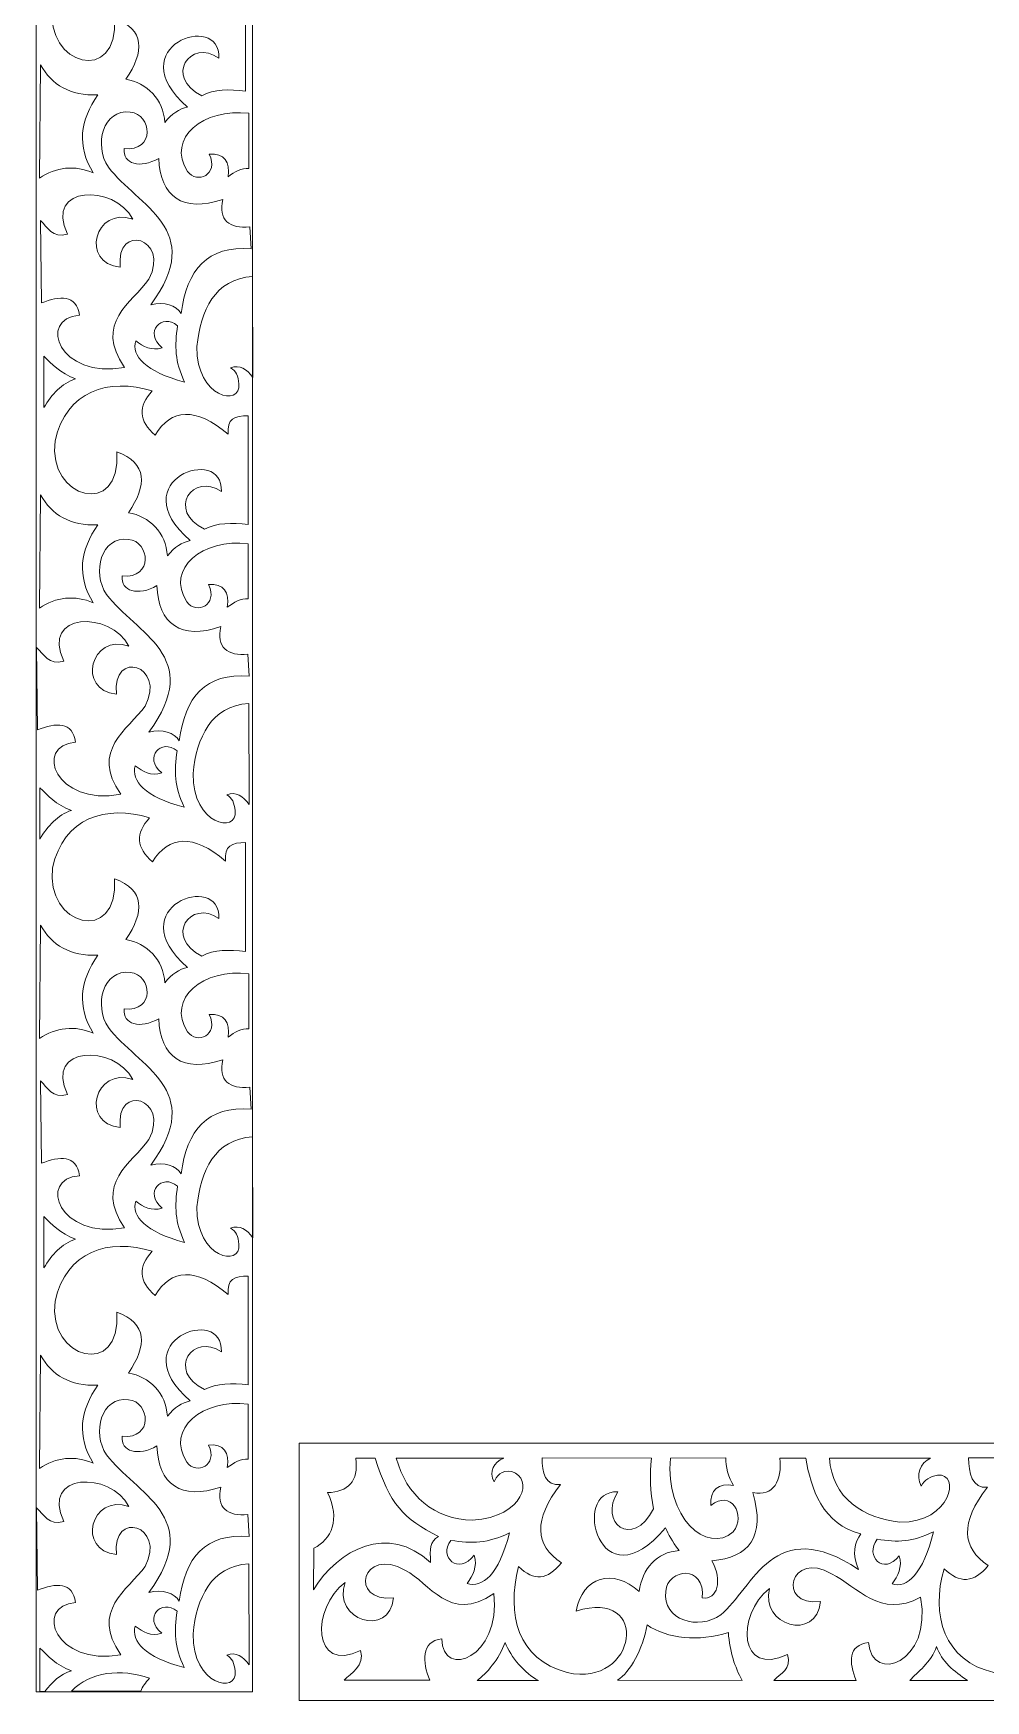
# Model space of a CAD drawing. Header units: centimetres. Extents: x -132 to 132, y -122 to 122.
# Drawn here: x -132.4 to -58.5, y -122.3 to 7.1 of the extents above; entities that cross this region are included whole.
import ezdxf

# ---------------------------------------------------------------- set-up
doc = ezdxf.new("R2010")
doc.units = ezdxf.units.CM
doc.header["$MEASUREMENT"] = 0
doc.layers.add('layer 1', color=7, linetype='Continuous')

msp = doc.modelspace()

# ---------------------------------------------------------------- linework, layer by layer
at = {"layer": 'layer 1', "color": 242, "lineweight": 9}
msp.add_lwpolyline([(-132.20989, -121.65685), (-115.40989, -121.65685), (-115.40989, 122.34315), (-132.20989, 122.34315), (-132.20989, -121.65685)], close=True, dxfattribs=at)
for points, knots in [([(-123.40721, 13.00329), (-126.76753, 14.0617), (-130.11556, 13.00581), (-130.94052, 9.13364), (-130.94052, 9.13364), (-131.55568, 4.63382), (-125.78934, 3.06443), (-126.1399, 8.27748), (-126.1399, 8.27748), (-123.7744, 7.39132), (-123.77898, 5.71618), (-125.25362, 3.55167), (-125.25362, 3.55167), (-123.6254, 3.27689), (-122.31836, 1.99135), (-122.2255, 0.1957), (-122.2255, 0.1957), (-121.66899, 0.92076), (-121.09748, 1.23748), (-120.45297, 1.39421), (-120.45297, 1.39421), (-125.85888, 6.06701), (-117.84315, 8.9113), (-118.0356, 5.1954), (-118.0356, 5.1954), (-120.22817, 6.73167), (-122.32796, 3.71798), (-119.34493, 2.27118), (-119.34493, 2.27118), (-118.39266, 2.78409), (-117.21419, 2.77982), (-115.94802, 2.6307), (-115.94802, 2.6307), (-115.94802, 2.6307), (-115.94769, 11.08557), (-115.94769, 11.08557), (-115.94769, 11.08557), (-116.98732, 11.09011), (-117.63989, 10.82799), (-117.49868, 9.64728), (-117.49868, 9.64728), (-120.05434, 11.79014), (-121.91, 11.63606), (-123.18564, 9.57879), (-123.18564, 9.57879), (-124.44104, 10.67464), (-124.51489, 11.81614), (-123.40721, 13.00329)], [0, 0, 0, 0, 0.076923077, 0.076923077, 0.076923077, 0.076923077, 0.153846154, 0.153846154, 0.153846154, 0.153846154, 0.230769231, 0.230769231, 0.230769231, 0.230769231, 0.307692308, 0.307692308, 0.307692308, 0.307692308, 0.384615385, 0.384615385, 0.384615385, 0.384615385, 0.461538462, 0.461538462, 0.461538462, 0.461538462, 0.538461538, 0.538461538, 0.538461538, 0.538461538, 0.615384615, 0.615384615, 0.615384615, 0.615384615, 0.692307692, 0.692307692, 0.692307692, 0.692307692, 0.769230769, 0.769230769, 0.769230769, 0.769230769, 0.846153846, 0.846153846, 0.846153846, 0.846153846, 1, 1, 1, 1]), ([(-131.88226, 4.66902), (-131.88226, 4.66902), (-131.95611, -4.13066), (-131.95611, -4.13066), (-131.95611, -4.13066), (-130.72016, -3.25542), (-129.1798, -3.09986), (-127.78382, -3.71978), (-127.78382, -3.71978), (-129.07768, -1.64398), (-128.80386, 0.37904), (-127.41459, 2.3407), (-127.41459, 2.3407), (-129.58384, 2.24369), (-130.99306, 3.12252), (-131.88226, 4.66902)], [0, 0, 0, 0, 0.2, 0.2, 0.2, 0.2, 0.4, 0.4, 0.4, 0.4, 0.6, 0.6, 0.6, 0.6, 1, 1, 1, 1]), ([(-115.69172, 0.90594), (-119.21169, 1.33964), (-122.12552, -1.01435), (-120.46401, -3.60518), (-120.46401, -3.60518), (-119.697, -4.60722), (-118.01252, -3.87858), (-118.77478, -2.26982), (-118.77478, -2.26982), (-117.63091, -2.1621), (-117.10016, -2.85403), (-117.31633, -4.02462), (-117.31633, -4.02462), (-116.79331, -3.63589), (-116.26412, -3.30444), (-115.69172, -3.37406), (-115.69172, -3.37406), (-115.69172, -3.37406), (-115.69172, 0.90594), (-115.69172, 0.90594)], [0, 0, 0, 0, 0.166666667, 0.166666667, 0.166666667, 0.166666667, 0.333333333, 0.333333333, 0.333333333, 0.333333333, 0.5, 0.5, 0.5, 0.5, 0.666666667, 0.666666667, 0.666666667, 0.666666667, 1, 1, 1, 1]), ([(-125.38383, -1.83658), (-122.94692, -2.08769), (-123.21155, 0.84554), (-124.90383, 1.00534), (-124.90383, 1.00534), (-127.00264, 1.2653), (-127.77794, -1.56528), (-126.60228, -3.27466), (-126.60228, -3.27466), (-124.32536, -6.3106), (-118.95155, -8.08451), (-123.32076, -13.96238), (-123.32076, -13.96238), (-122.24692, -13.68846), (-121.35308, -13.99178), (-120.95307, -14.64234), (-120.95307, -14.64234), (-120.52848, -11.25255), (-118.90388, -9.34652), (-115.5254, -9.60906), (-115.5254, -9.60906), (-115.5254, -9.60906), (-115.61771, -7.89706), (-115.61771, -7.89706), (-115.61771, -7.89706), (-117.2054, -8.10249), (-118.09155, -7.36061), (-117.72232, -5.77418), (-117.72232, -5.77418), (-120.82089, -6.83864), (-122.59317, -5.55461), (-122.68845, -2.58986), (-122.68845, -2.58986), (-124.13461, -3.41731), (-125.51308, -3.02926), (-125.38383, -1.83658)], [0, 0, 0, 0, 0.1, 0.1, 0.1, 0.1, 0.2, 0.2, 0.2, 0.2, 0.3, 0.3, 0.3, 0.3, 0.4, 0.4, 0.4, 0.4, 0.5, 0.5, 0.5, 0.5, 0.6, 0.6, 0.6, 0.6, 0.7, 0.7, 0.7, 0.7, 0.8, 0.8, 0.8, 0.8, 1, 1, 1, 1]), ([(-129.77765, -8.4789), (-130.95919, -8.82701), (-131.32733, -7.9245), (-131.88226, -7.41746), (-131.88226, -7.41746), (-131.88226, -7.41746), (-131.80842, -13.82034), (-131.80842, -13.82034), (-131.80842, -13.82034), (-130.38818, -13.24886), (-129.08207, -13.14947), (-128.85458, -14.77906), (-128.85458, -14.77906), (-132.13927, -15.02302), (-130.44386, -19.7624), (-125.3469, -18.81938), (-125.3469, -18.81938), (-127.74075, -15.37255), (-124.79407, -13.83152), (-123.4546, -11.96282), (-123.4546, -11.96282), (-121.79909, -8.79463), (-126.0668, -7.53083), (-125.67921, -11.0469), (-125.67921, -11.0469), (-128.83079, -10.72728), (-127.66139, -6.28751), (-124.71921, -7.31474), (-124.71921, -7.31474), (-126.14691, -4.54131), (-131.5992, -4.68969), (-129.77765, -8.4789)], [0, 0, 0, 0, 0.111111111, 0.111111111, 0.111111111, 0.111111111, 0.222222222, 0.222222222, 0.222222222, 0.222222222, 0.333333333, 0.333333333, 0.333333333, 0.333333333, 0.444444444, 0.444444444, 0.444444444, 0.444444444, 0.555555556, 0.555555556, 0.555555556, 0.555555556, 0.666666667, 0.666666667, 0.666666667, 0.666666667, 0.777777778, 0.777777778, 0.777777778, 0.777777778, 1, 1, 1, 1]), ([(-115.41463, -11.76594), (-118.3364, -11.95044), (-119.45342, -14.40406), (-119.73462, -17.2101), (-119.73462, -17.2101), (-119.77484, -21.21947), (-116.27953, -21.90155), (-116.46694, -20.09482), (-116.46694, -20.09482), (-116.5159, -19.49631), (-116.70694, -19.07618), (-117.11309, -18.85362), (-117.11309, -18.85362), (-116.4142, -18.5929), (-115.85726, -18.93178), (-115.37995, -19.60704), (-115.37995, -19.60704), (-115.37995, -19.60704), (-115.41463, -11.76594), (-115.41463, -11.76594)], [0, 0, 0, 0, 0.166666667, 0.166666667, 0.166666667, 0.166666667, 0.333333333, 0.333333333, 0.333333333, 0.333333333, 0.5, 0.5, 0.5, 0.5, 0.666666667, 0.666666667, 0.666666667, 0.666666667, 1, 1, 1, 1]), ([(-122.42999, -17.2957), (-123.26076, -17.57533), (-123.90691, -17.18728), (-124.47921, -16.74786), (-124.47921, -16.74786), (-124.83036, -17.91201), (-123.73115, -19.17033), (-120.68538, -19.95786), (-120.68538, -19.95786), (-121.45852, -18.32003), (-121.464, -17.18921), (-121.23, -15.5837), (-121.23, -15.5837), (-122.45809, -14.58767), (-123.89184, -16.08858), (-122.42999, -17.2957)], [0, 0, 0, 0, 0.2, 0.2, 0.2, 0.2, 0.4, 0.4, 0.4, 0.4, 0.6, 0.6, 0.6, 0.6, 1, 1, 1, 1]), ([(-131.62579, -17.94803), (-131.62579, -17.94803), (-131.62579, -21.93748), (-131.62579, -21.93748), (-131.62579, -21.93748), (-130.96728, -20.91293), (-130.27178, -20.06542), (-129.15164, -19.70305), (-129.15164, -19.70305), (-130.39179, -19.26077), (-130.98858, -18.53288), (-131.62579, -17.94803)], [0, 0, 0, 0, 0.25, 0.25, 0.25, 0.25, 0.5, 0.5, 0.5, 0.5, 1, 1, 1, 1]), ([(-123.20613, -20.65335), (-126.56645, -19.59494), (-129.91448, -20.65083), (-130.73944, -24.523), (-130.73944, -24.523), (-131.3546, -29.02282), (-125.58826, -30.59221), (-125.93882, -25.37916), (-125.93882, -25.37916), (-123.57332, -26.26532), (-123.5779, -27.94046), (-125.05254, -30.10497), (-125.05254, -30.10497), (-123.42432, -30.37975), (-122.11728, -31.66529), (-122.02442, -33.46094), (-122.02442, -33.46094), (-121.46791, -32.73588), (-120.89639, -32.41916), (-120.25189, -32.26243), (-120.25189, -32.26243), (-125.6578, -27.58963), (-117.64207, -24.74534), (-117.83452, -28.46124), (-117.83452, -28.46124), (-120.02709, -26.92497), (-122.12688, -29.93866), (-119.14385, -31.38546), (-119.14385, -31.38546), (-118.19157, -30.87255), (-117.01311, -30.87682), (-115.74694, -31.02594), (-115.74694, -31.02594), (-115.74694, -31.02594), (-115.74661, -22.57107), (-115.74661, -22.57107), (-115.74661, -22.57107), (-116.78624, -22.56653), (-117.43881, -22.82865), (-117.29759, -24.00936), (-117.29759, -24.00936), (-119.85326, -21.8665), (-121.70891, -22.02058), (-122.98456, -24.07785), (-122.98456, -24.07785), (-124.23996, -22.982), (-124.3138, -21.8405), (-123.20613, -20.65335)], [0, 0, 0, 0, 0.076923077, 0.076923077, 0.076923077, 0.076923077, 0.153846154, 0.153846154, 0.153846154, 0.153846154, 0.230769231, 0.230769231, 0.230769231, 0.230769231, 0.307692308, 0.307692308, 0.307692308, 0.307692308, 0.384615385, 0.384615385, 0.384615385, 0.384615385, 0.461538462, 0.461538462, 0.461538462, 0.461538462, 0.538461538, 0.538461538, 0.538461538, 0.538461538, 0.615384615, 0.615384615, 0.615384615, 0.615384615, 0.692307692, 0.692307692, 0.692307692, 0.692307692, 0.769230769, 0.769230769, 0.769230769, 0.769230769, 0.846153846, 0.846153846, 0.846153846, 0.846153846, 1, 1, 1, 1]), ([(-131.88226, -28.71474), (-131.88226, -28.71474), (-131.95611, -37.51442), (-131.95611, -37.51442), (-131.95611, -37.51442), (-130.72016, -36.63918), (-129.1798, -36.48362), (-127.78382, -37.10354), (-127.78382, -37.10354), (-129.07768, -35.02774), (-128.80386, -33.00472), (-127.41459, -31.04306), (-127.41459, -31.04306), (-129.58384, -31.14007), (-130.99306, -30.26124), (-131.88226, -28.71474)], [0, 0, 0, 0, 0.2, 0.2, 0.2, 0.2, 0.4, 0.4, 0.4, 0.4, 0.6, 0.6, 0.6, 0.6, 1, 1, 1, 1]), ([(-125.53152, -35.0149), (-123.09461, -35.26601), (-123.35924, -32.33278), (-125.05152, -32.17298), (-125.05152, -32.17298), (-127.15034, -31.91302), (-127.92563, -34.7436), (-126.74997, -36.45298), (-126.74997, -36.45298), (-124.47306, -39.48892), (-119.09924, -41.26283), (-123.46845, -47.1407), (-123.46845, -47.1407), (-122.39461, -46.86678), (-121.50077, -47.1701), (-121.10076, -47.82066), (-121.10076, -47.82066), (-120.67617, -44.43087), (-119.05157, -42.52484), (-115.67309, -42.78738), (-115.67309, -42.78738), (-115.67309, -42.78738), (-115.7654, -41.07538), (-115.7654, -41.07538), (-115.7654, -41.07538), (-117.35309, -41.28081), (-118.23924, -40.53893), (-117.87001, -38.9525), (-117.87001, -38.9525), (-120.96858, -40.01696), (-122.74086, -38.73293), (-122.83614, -35.76818), (-122.83614, -35.76818), (-124.28231, -36.59563), (-125.66077, -36.20758), (-125.53152, -35.0149)], [0, 0, 0, 0, 0.1, 0.1, 0.1, 0.1, 0.2, 0.2, 0.2, 0.2, 0.3, 0.3, 0.3, 0.3, 0.4, 0.4, 0.4, 0.4, 0.5, 0.5, 0.5, 0.5, 0.6, 0.6, 0.6, 0.6, 0.7, 0.7, 0.7, 0.7, 0.8, 0.8, 0.8, 0.8, 1, 1, 1, 1]), ([(-115.74694, -32.51538), (-119.26691, -32.08168), (-122.18074, -34.43567), (-120.51923, -37.0265), (-120.51923, -37.0265), (-119.75223, -38.02854), (-118.06775, -37.2999), (-118.83, -35.69114), (-118.83, -35.69114), (-117.68614, -35.58342), (-117.15538, -36.27535), (-117.37155, -37.44594), (-117.37155, -37.44594), (-116.84853, -37.05721), (-116.31934, -36.72576), (-115.74694, -36.79538), (-115.74694, -36.79538), (-115.74694, -36.79538), (-115.74694, -32.51538), (-115.74694, -32.51538)], [0, 0, 0, 0, 0.166666667, 0.166666667, 0.166666667, 0.166666667, 0.333333333, 0.333333333, 0.333333333, 0.333333333, 0.5, 0.5, 0.5, 0.5, 0.666666667, 0.666666667, 0.666666667, 0.666666667, 1, 1, 1, 1]), ([(-130.0731, -41.63048), (-131.25464, -41.97859), (-131.62278, -41.07608), (-132.17771, -40.56904), (-132.17771, -40.56904), (-132.17771, -40.56904), (-132.10386, -46.97192), (-132.10386, -46.97192), (-132.10386, -46.97192), (-130.68363, -46.40044), (-129.37752, -46.30105), (-129.15003, -47.93064), (-129.15003, -47.93064), (-132.43471, -48.1746), (-130.73931, -52.91398), (-125.64235, -51.97096), (-125.64235, -51.97096), (-128.03619, -48.52413), (-125.08952, -46.9831), (-123.75005, -45.1144), (-123.75005, -45.1144), (-122.09454, -41.94621), (-126.36225, -40.68241), (-125.97466, -44.19848), (-125.97466, -44.19848), (-129.12624, -43.87886), (-127.95684, -39.43909), (-125.01466, -40.46632), (-125.01466, -40.46632), (-126.44236, -37.69289), (-131.89465, -37.84127), (-130.0731, -41.63048)], [0, 0, 0, 0, 0.111111111, 0.111111111, 0.111111111, 0.111111111, 0.222222222, 0.222222222, 0.222222222, 0.222222222, 0.333333333, 0.333333333, 0.333333333, 0.333333333, 0.444444444, 0.444444444, 0.444444444, 0.444444444, 0.555555556, 0.555555556, 0.555555556, 0.555555556, 0.666666667, 0.666666667, 0.666666667, 0.666666667, 0.777777778, 0.777777778, 0.777777778, 0.777777778, 1, 1, 1, 1]), ([(-115.71008, -44.91752), (-118.63185, -45.10202), (-119.74887, -47.55564), (-120.03006, -50.36168), (-120.03006, -50.36168), (-120.07029, -54.37105), (-116.57498, -55.05313), (-116.76238, -53.2464), (-116.76238, -53.2464), (-116.81135, -52.64789), (-117.00238, -52.22776), (-117.40854, -52.0052), (-117.40854, -52.0052), (-116.70965, -51.74448), (-116.1527, -52.08336), (-115.6754, -52.75862), (-115.6754, -52.75862), (-115.6754, -52.75862), (-115.71008, -44.91752), (-115.71008, -44.91752)], [0, 0, 0, 0, 0.166666667, 0.166666667, 0.166666667, 0.166666667, 0.333333333, 0.333333333, 0.333333333, 0.333333333, 0.5, 0.5, 0.5, 0.5, 0.666666667, 0.666666667, 0.666666667, 0.666666667, 1, 1, 1, 1]), ([(-122.46788, -50.30419), (-123.29865, -50.58382), (-123.9448, -50.19577), (-124.51711, -49.75635), (-124.51711, -49.75635), (-124.86825, -50.9205), (-123.76904, -52.17882), (-120.72328, -52.96635), (-120.72328, -52.96635), (-121.49641, -51.32852), (-121.50189, -50.1977), (-121.26789, -48.59219), (-121.26789, -48.59219), (-122.49599, -47.59616), (-123.92974, -49.09707), (-122.46788, -50.30419)], [0, 0, 0, 0, 0.2, 0.2, 0.2, 0.2, 0.4, 0.4, 0.4, 0.4, 0.6, 0.6, 0.6, 0.6, 1, 1, 1, 1]), ([(-131.93788, -51.45913), (-131.93788, -51.45913), (-131.93788, -55.44858), (-131.93788, -55.44858), (-131.93788, -55.44858), (-131.27937, -54.42403), (-130.58388, -53.57652), (-129.46373, -53.21415), (-129.46373, -53.21415), (-130.70389, -52.77187), (-131.30068, -52.04398), (-131.93788, -51.45913)], [0, 0, 0, 0, 0.25, 0.25, 0.25, 0.25, 0.5, 0.5, 0.5, 0.5, 1, 1, 1, 1]), ([(-123.40721, -53.79871), (-126.76753, -52.7403), (-130.11556, -53.79619), (-130.94052, -57.66836), (-130.94052, -57.66836), (-131.55568, -62.16818), (-125.78934, -63.73757), (-126.1399, -58.52452), (-126.1399, -58.52452), (-123.7744, -59.41068), (-123.77898, -61.08582), (-125.25362, -63.25033), (-125.25362, -63.25033), (-123.6254, -63.52511), (-122.31836, -64.81065), (-122.2255, -66.6063), (-122.2255, -66.6063), (-121.66899, -65.88124), (-121.09748, -65.56452), (-120.45297, -65.40779), (-120.45297, -65.40779), (-125.85888, -60.73499), (-117.84315, -57.8907), (-118.0356, -61.6066), (-118.0356, -61.6066), (-120.22817, -60.07033), (-122.32796, -63.08402), (-119.34493, -64.53082), (-119.34493, -64.53082), (-118.39266, -64.01791), (-117.21419, -64.02218), (-115.94802, -64.1713), (-115.94802, -64.1713), (-115.94802, -64.1713), (-115.94769, -55.71643), (-115.94769, -55.71643), (-115.94769, -55.71643), (-116.98732, -55.71189), (-117.63989, -55.97401), (-117.49868, -57.15472), (-117.49868, -57.15472), (-120.05434, -55.01186), (-121.91, -55.16594), (-123.18564, -57.22321), (-123.18564, -57.22321), (-124.44104, -56.12736), (-124.51489, -54.98586), (-123.40721, -53.79871)], [0, 0, 0, 0, 0.076923077, 0.076923077, 0.076923077, 0.076923077, 0.153846154, 0.153846154, 0.153846154, 0.153846154, 0.230769231, 0.230769231, 0.230769231, 0.230769231, 0.307692308, 0.307692308, 0.307692308, 0.307692308, 0.384615385, 0.384615385, 0.384615385, 0.384615385, 0.461538462, 0.461538462, 0.461538462, 0.461538462, 0.538461538, 0.538461538, 0.538461538, 0.538461538, 0.615384615, 0.615384615, 0.615384615, 0.615384615, 0.692307692, 0.692307692, 0.692307692, 0.692307692, 0.769230769, 0.769230769, 0.769230769, 0.769230769, 0.846153846, 0.846153846, 0.846153846, 0.846153846, 1, 1, 1, 1]), ([(-131.88226, -62.13298), (-131.88226, -62.13298), (-131.95611, -70.93266), (-131.95611, -70.93266), (-131.95611, -70.93266), (-130.72016, -70.05742), (-129.1798, -69.90186), (-127.78382, -70.52178), (-127.78382, -70.52178), (-129.07768, -68.44598), (-128.80386, -66.42296), (-127.41459, -64.4613), (-127.41459, -64.4613), (-129.58384, -64.55831), (-130.99306, -63.67948), (-131.88226, -62.13298)], [0, 0, 0, 0, 0.2, 0.2, 0.2, 0.2, 0.4, 0.4, 0.4, 0.4, 0.6, 0.6, 0.6, 0.6, 1, 1, 1, 1]), ([(-125.38383, -68.63858), (-122.94692, -68.88969), (-123.21155, -65.95646), (-124.90383, -65.79666), (-124.90383, -65.79666), (-127.00264, -65.5367), (-127.77794, -68.36728), (-126.60228, -70.07666), (-126.60228, -70.07666), (-124.32536, -73.1126), (-118.95155, -74.88651), (-123.32076, -80.76438), (-123.32076, -80.76438), (-122.24692, -80.49046), (-121.35308, -80.79378), (-120.95307, -81.44434), (-120.95307, -81.44434), (-120.52848, -78.05455), (-118.90388, -76.14852), (-115.5254, -76.41106), (-115.5254, -76.41106), (-115.5254, -76.41106), (-115.61771, -74.69906), (-115.61771, -74.69906), (-115.61771, -74.69906), (-117.2054, -74.90449), (-118.09155, -74.16261), (-117.72232, -72.57618), (-117.72232, -72.57618), (-120.82089, -73.64064), (-122.59317, -72.35661), (-122.68845, -69.39186), (-122.68845, -69.39186), (-124.13461, -70.21931), (-125.51308, -69.83126), (-125.38383, -68.63858)], [0, 0, 0, 0, 0.1, 0.1, 0.1, 0.1, 0.2, 0.2, 0.2, 0.2, 0.3, 0.3, 0.3, 0.3, 0.4, 0.4, 0.4, 0.4, 0.5, 0.5, 0.5, 0.5, 0.6, 0.6, 0.6, 0.6, 0.7, 0.7, 0.7, 0.7, 0.8, 0.8, 0.8, 0.8, 1, 1, 1, 1]), ([(-115.69172, -65.89606), (-119.21169, -65.46236), (-122.12552, -67.81635), (-120.46401, -70.40718), (-120.46401, -70.40718), (-119.697, -71.40922), (-118.01252, -70.68058), (-118.77478, -69.07182), (-118.77478, -69.07182), (-117.63091, -68.9641), (-117.10016, -69.65603), (-117.31633, -70.82662), (-117.31633, -70.82662), (-116.79331, -70.43789), (-116.26412, -70.10644), (-115.69172, -70.17606), (-115.69172, -70.17606), (-115.69172, -70.17606), (-115.69172, -65.89606), (-115.69172, -65.89606)], [0, 0, 0, 0, 0.166666667, 0.166666667, 0.166666667, 0.166666667, 0.333333333, 0.333333333, 0.333333333, 0.333333333, 0.5, 0.5, 0.5, 0.5, 0.666666667, 0.666666667, 0.666666667, 0.666666667, 1, 1, 1, 1]), ([(-129.77765, -75.2809), (-130.95919, -75.62901), (-131.32733, -74.7265), (-131.88226, -74.21946), (-131.88226, -74.21946), (-131.88226, -74.21946), (-131.80842, -80.62234), (-131.80842, -80.62234), (-131.80842, -80.62234), (-130.38818, -80.05086), (-129.08207, -79.95147), (-128.85458, -81.58106), (-128.85458, -81.58106), (-132.13927, -81.82502), (-130.44386, -86.5644), (-125.3469, -85.62138), (-125.3469, -85.62138), (-127.74075, -82.17455), (-124.79407, -80.63352), (-123.4546, -78.76482), (-123.4546, -78.76482), (-121.79909, -75.59663), (-126.0668, -74.33283), (-125.67921, -77.8489), (-125.67921, -77.8489), (-128.83079, -77.52928), (-127.66139, -73.08951), (-124.71921, -74.11674), (-124.71921, -74.11674), (-126.14691, -71.34331), (-131.5992, -71.49169), (-129.77765, -75.2809)], [0, 0, 0, 0, 0.111111111, 0.111111111, 0.111111111, 0.111111111, 0.222222222, 0.222222222, 0.222222222, 0.222222222, 0.333333333, 0.333333333, 0.333333333, 0.333333333, 0.444444444, 0.444444444, 0.444444444, 0.444444444, 0.555555556, 0.555555556, 0.555555556, 0.555555556, 0.666666667, 0.666666667, 0.666666667, 0.666666667, 0.777777778, 0.777777778, 0.777777778, 0.777777778, 1, 1, 1, 1]), ([(-115.41463, -78.56794), (-118.3364, -78.75244), (-119.45342, -81.20606), (-119.73462, -84.0121), (-119.73462, -84.0121), (-119.77484, -88.02147), (-116.27953, -88.70355), (-116.46694, -86.89682), (-116.46694, -86.89682), (-116.5159, -86.29831), (-116.70694, -85.87818), (-117.11309, -85.65562), (-117.11309, -85.65562), (-116.4142, -85.3949), (-115.85726, -85.73378), (-115.37995, -86.40904), (-115.37995, -86.40904), (-115.37995, -86.40904), (-115.41463, -78.56794), (-115.41463, -78.56794)], [0, 0, 0, 0, 0.166666667, 0.166666667, 0.166666667, 0.166666667, 0.333333333, 0.333333333, 0.333333333, 0.333333333, 0.5, 0.5, 0.5, 0.5, 0.666666667, 0.666666667, 0.666666667, 0.666666667, 1, 1, 1, 1]), ([(-122.42999, -84.0977), (-123.26076, -84.37733), (-123.90691, -83.98928), (-124.47921, -83.54986), (-124.47921, -83.54986), (-124.83036, -84.71401), (-123.73115, -85.97233), (-120.68538, -86.75986), (-120.68538, -86.75986), (-121.45852, -85.12203), (-121.464, -83.99121), (-121.23, -82.3857), (-121.23, -82.3857), (-122.45809, -81.38967), (-123.89184, -82.89058), (-122.42999, -84.0977)], [0, 0, 0, 0, 0.2, 0.2, 0.2, 0.2, 0.4, 0.4, 0.4, 0.4, 0.6, 0.6, 0.6, 0.6, 1, 1, 1, 1]), ([(-131.62579, -84.75003), (-131.62579, -84.75003), (-131.62579, -88.73948), (-131.62579, -88.73948), (-131.62579, -88.73948), (-130.96728, -87.71493), (-130.27178, -86.86742), (-129.15164, -86.50505), (-129.15164, -86.50505), (-130.39179, -86.06277), (-130.98858, -85.33488), (-131.62579, -84.75003)], [0, 0, 0, 0, 0.25, 0.25, 0.25, 0.25, 0.5, 0.5, 0.5, 0.5, 1, 1, 1, 1]), ([(-123.20613, -87.45535), (-126.56645, -86.39694), (-129.91448, -87.45283), (-130.73944, -91.325), (-130.73944, -91.325), (-131.3546, -95.82482), (-125.58826, -97.39421), (-125.93882, -92.18116), (-125.93882, -92.18116), (-123.57332, -93.06732), (-123.5779, -94.74246), (-125.05254, -96.90697), (-125.05254, -96.90697), (-123.42432, -97.18175), (-122.11728, -98.46729), (-122.02442, -100.26294), (-122.02442, -100.26294), (-121.46791, -99.53788), (-120.89639, -99.22116), (-120.25189, -99.06443), (-120.25189, -99.06443), (-125.6578, -94.39163), (-117.64207, -91.54734), (-117.83452, -95.26324), (-117.83452, -95.26324), (-120.02709, -93.72697), (-122.12688, -96.74066), (-119.14385, -98.18746), (-119.14385, -98.18746), (-118.19157, -97.67455), (-117.01311, -97.67882), (-115.74694, -97.82794), (-115.74694, -97.82794), (-115.74694, -97.82794), (-115.74661, -89.37307), (-115.74661, -89.37307), (-115.74661, -89.37307), (-116.78624, -89.36853), (-117.43881, -89.63065), (-117.29759, -90.81136), (-117.29759, -90.81136), (-119.85326, -88.6685), (-121.70891, -88.82258), (-122.98456, -90.87985), (-122.98456, -90.87985), (-124.23996, -89.784), (-124.3138, -88.6425), (-123.20613, -87.45535)], [0, 0, 0, 0, 0.076923077, 0.076923077, 0.076923077, 0.076923077, 0.153846154, 0.153846154, 0.153846154, 0.153846154, 0.230769231, 0.230769231, 0.230769231, 0.230769231, 0.307692308, 0.307692308, 0.307692308, 0.307692308, 0.384615385, 0.384615385, 0.384615385, 0.384615385, 0.461538462, 0.461538462, 0.461538462, 0.461538462, 0.538461538, 0.538461538, 0.538461538, 0.538461538, 0.615384615, 0.615384615, 0.615384615, 0.615384615, 0.692307692, 0.692307692, 0.692307692, 0.692307692, 0.769230769, 0.769230769, 0.769230769, 0.769230769, 0.846153846, 0.846153846, 0.846153846, 0.846153846, 1, 1, 1, 1]), ([(-131.88226, -95.51674), (-131.88226, -95.51674), (-131.95611, -104.31642), (-131.95611, -104.31642), (-131.95611, -104.31642), (-130.72016, -103.44118), (-129.1798, -103.28562), (-127.78382, -103.90554), (-127.78382, -103.90554), (-129.07768, -101.82974), (-128.80386, -99.80672), (-127.41459, -97.84506), (-127.41459, -97.84506), (-129.58384, -97.94207), (-130.99306, -97.06324), (-131.88226, -95.51674)], [0, 0, 0, 0, 0.2, 0.2, 0.2, 0.2, 0.4, 0.4, 0.4, 0.4, 0.6, 0.6, 0.6, 0.6, 1, 1, 1, 1]), ([(-125.53152, -101.8169), (-123.09461, -102.06801), (-123.35924, -99.13478), (-125.05152, -98.97498), (-125.05152, -98.97498), (-127.15034, -98.71502), (-127.92563, -101.5456), (-126.74997, -103.25498), (-126.74997, -103.25498), (-124.47306, -106.29092), (-119.09924, -108.06483), (-123.46845, -113.9427), (-123.46845, -113.9427), (-122.39461, -113.66878), (-121.50077, -113.9721), (-121.10076, -114.62266), (-121.10076, -114.62266), (-120.67617, -111.23287), (-119.05157, -109.32684), (-115.67309, -109.58938), (-115.67309, -109.58938), (-115.67309, -109.58938), (-115.7654, -107.87738), (-115.7654, -107.87738), (-115.7654, -107.87738), (-117.35309, -108.08281), (-118.23924, -107.34093), (-117.87001, -105.7545), (-117.87001, -105.7545), (-120.96858, -106.81896), (-122.74086, -105.53493), (-122.83614, -102.57018), (-122.83614, -102.57018), (-124.28231, -103.39763), (-125.66077, -103.00958), (-125.53152, -101.8169)], [0, 0, 0, 0, 0.1, 0.1, 0.1, 0.1, 0.2, 0.2, 0.2, 0.2, 0.3, 0.3, 0.3, 0.3, 0.4, 0.4, 0.4, 0.4, 0.5, 0.5, 0.5, 0.5, 0.6, 0.6, 0.6, 0.6, 0.7, 0.7, 0.7, 0.7, 0.8, 0.8, 0.8, 0.8, 1, 1, 1, 1]), ([(-115.74694, -99.31738), (-119.26691, -98.88368), (-122.18074, -101.23767), (-120.51923, -103.8285), (-120.51923, -103.8285), (-119.75223, -104.83054), (-118.06775, -104.1019), (-118.83, -102.49314), (-118.83, -102.49314), (-117.68614, -102.38542), (-117.15538, -103.07735), (-117.37155, -104.24794), (-117.37155, -104.24794), (-116.84853, -103.85921), (-116.31934, -103.52776), (-115.74694, -103.59738), (-115.74694, -103.59738), (-115.74694, -103.59738), (-115.74694, -99.31738), (-115.74694, -99.31738)], [0, 0, 0, 0, 0.166666667, 0.166666667, 0.166666667, 0.166666667, 0.333333333, 0.333333333, 0.333333333, 0.333333333, 0.5, 0.5, 0.5, 0.5, 0.666666667, 0.666666667, 0.666666667, 0.666666667, 1, 1, 1, 1]), ([(-111.79012, -122.34314), (-111.79012, -122.34314), (-111.79012, -102.34314), (-111.79012, -102.34314), (-111.79012, -102.34314), (-111.79012, -102.34314), (132.20989, -102.34314), (132.20989, -102.34314), (132.20989, -102.34314), (132.20989, -102.34314), (132.20989, -122.34314), (132.20989, -122.34314), (132.20989, -122.34314), (132.20989, -122.34314), (-111.79012, -122.34314), (-111.79012, -122.34314)], [0, 0, 0, 0, 0.2, 0.2, 0.2, 0.2, 0.4, 0.4, 0.4, 0.4, 0.6, 0.6, 0.6, 0.6, 1, 1, 1, 1]), ([(-110.68095, -113.72676), (-108.72305, -110.59344), (-104.90688, -108.5422), (-101.58276, -111.62601), (-101.58276, -111.62601), (-101.63065, -110.53574), (-101.6584, -110.0246), (-100.97559, -109.59303), (-100.97559, -109.59303), (-103.69442, -108.22685), (-104.76211, -107.08969), (-105.88975, -103.50516), (-105.88975, -103.50516), (-105.88975, -103.50516), (-107.39631, -103.50516), (-107.39631, -103.50516), (-107.39631, -103.50516), (-107.15663, -105.35216), (-108.00122, -106.13572), (-109.58767, -106.19166), (-109.58767, -106.19166), (-108.56822, -108.26701), (-109.27607, -109.82581), (-110.64911, -110.49796), (-110.64911, -110.49796), (-110.64911, -110.49796), (-110.68095, -113.72676), (-110.68095, -113.72676)], [0, 0, 0, 0, 0.125, 0.125, 0.125, 0.125, 0.25, 0.25, 0.25, 0.25, 0.375, 0.375, 0.375, 0.375, 0.5, 0.5, 0.5, 0.5, 0.625, 0.625, 0.625, 0.625, 0.75, 0.75, 0.75, 0.75, 1, 1, 1, 1]), ([(-104.24575, -103.50539), (-103.49629, -106.39462), (-101.2644, -108.30598), (-98.3214, -108.33031), (-98.3214, -108.33031), (-94.27779, -108.05729), (-93.56278, -105.05283), (-95.28391, -104.56198), (-95.28391, -104.56198), (-96.0793, -104.40696), (-96.50799, -104.92742), (-96.64495, -105.362), (-96.64495, -105.362), (-97.05975, -104.53519), (-96.70362, -103.83869), (-95.8914, -103.50576), (-95.8914, -103.50576), (-95.8914, -103.50576), (-104.24575, -103.50539), (-104.24575, -103.50539)], [0, 0, 0, 0, 0.166666667, 0.166666667, 0.166666667, 0.166666667, 0.333333333, 0.333333333, 0.333333333, 0.333333333, 0.5, 0.5, 0.5, 0.5, 0.666666667, 0.666666667, 0.666666667, 0.666666667, 1, 1, 1, 1]), ([(-94.74876, -111.92385), (-95.68733, -115.67741), (-94.84774, -119.11869), (-90.97557, -120.15943), (-90.97557, -120.15943), (-85.51703, -121.39051), (-84.44738, -113.50794), (-90.29061, -115.39811), (-90.29061, -115.39811), (-89.78109, -112.709), (-87.42115, -112.04228), (-85.3936, -113.85719), (-85.3936, -113.85719), (-85.11882, -112.115), (-84.06296, -110.79306), (-82.26731, -110.6937), (-82.26731, -110.6937), (-82.8828, -109.90806), (-83.0773, -109.45911), (-83.34593, -108.9212), (-83.34593, -108.9212), (-88.44673, -115.06107), (-90.75323, -105.92801), (-87.03733, -106.13393), (-87.03733, -106.13393), (-88.5736, -108.47997), (-85.92293, -110.63274), (-84.26213, -107.44092), (-84.26213, -107.44092), (-84.56592, -106.12033), (-84.55894, -104.86118), (-84.43978, -103.50638), (-84.43978, -103.50638), (-84.43978, -103.50638), (-92.9275, -103.50144), (-92.9275, -103.50144), (-92.9275, -103.50144), (-92.93204, -104.61385), (-92.66992, -105.71052), (-91.48921, -105.55943), (-91.48921, -105.55943), (-93.63207, -108.29397), (-93.47799, -110.27952), (-91.42072, -111.64445), (-91.42072, -111.64445), (-92.51657, -112.98772), (-93.56161, -113.10906), (-94.74876, -111.92385)], [0, 0, 0, 0, 0.076923077, 0.076923077, 0.076923077, 0.076923077, 0.153846154, 0.153846154, 0.153846154, 0.153846154, 0.230769231, 0.230769231, 0.230769231, 0.230769231, 0.307692308, 0.307692308, 0.307692308, 0.307692308, 0.384615385, 0.384615385, 0.384615385, 0.384615385, 0.461538462, 0.461538462, 0.461538462, 0.461538462, 0.538461538, 0.538461538, 0.538461538, 0.538461538, 0.615384615, 0.615384615, 0.615384615, 0.615384615, 0.692307692, 0.692307692, 0.692307692, 0.692307692, 0.769230769, 0.769230769, 0.769230769, 0.769230769, 0.846153846, 0.846153846, 0.846153846, 0.846153846, 1, 1, 1, 1]), ([(-80.48367, -114.36969), (-80.23256, -111.76221), (-83.16579, -112.04536), (-83.32559, -113.85609), (-83.32559, -113.85609), (-83.58555, -116.10181), (-80.75497, -116.93138), (-79.04559, -115.67343), (-79.04559, -115.67343), (-76.54576, -113.59398), (-74.89729, -107.76589), (-68.35787, -112.16221), (-68.35787, -112.16221), (-68.87147, -110.9737), (-68.66882, -110.07952), (-68.16424, -109.38061), (-68.16424, -109.38061), (-71.09179, -108.72876), (-72.08722, -105.81388), (-72.441, -103.50267), (-72.441, -103.50267), (-72.441, -103.50267), (-74.46171, -103.50782), (-74.46171, -103.50782), (-74.46171, -103.50782), (-74.25628, -105.20664), (-74.95964, -106.56698), (-76.54607, -106.17191), (-76.54607, -106.17191), (-75.57577, -109.66515), (-76.85124, -111.20591), (-79.73039, -111.48565), (-79.73039, -111.48565), (-78.90294, -113.03304), (-79.29099, -114.50798), (-80.48367, -114.36969)], [0, 0, 0, 0, 0.1, 0.1, 0.1, 0.1, 0.2, 0.2, 0.2, 0.2, 0.3, 0.3, 0.3, 0.3, 0.4, 0.4, 0.4, 0.4, 0.5, 0.5, 0.5, 0.5, 0.6, 0.6, 0.6, 0.6, 0.7, 0.7, 0.7, 0.7, 0.8, 0.8, 0.8, 0.8, 1, 1, 1, 1]), ([(-82.94039, -103.50638), (-83.44257, -108.06288), (-80.12222, -111.02888), (-78.07923, -109.23132), (-78.07923, -109.23132), (-77.04557, -107.96151), (-78.28096, -105.89137), (-79.80743, -107.1991), (-79.80743, -107.1991), (-79.91515, -105.97517), (-79.22322, -105.40726), (-78.05263, -105.63856), (-78.05263, -105.63856), (-78.44136, -105.07893), (-78.71289, -104.1097), (-78.64327, -103.49723), (-78.64327, -103.49723), (-78.64327, -103.49723), (-82.94039, -103.50638), (-82.94039, -103.50638)], [0, 0, 0, 0, 0.166666667, 0.166666667, 0.166666667, 0.166666667, 0.333333333, 0.333333333, 0.333333333, 0.333333333, 0.5, 0.5, 0.5, 0.5, 0.666666667, 0.666666667, 0.666666667, 0.666666667, 1, 1, 1, 1]), ([(-70.60673, -103.50816), (-70.42223, -106.63443), (-67.94293, -108.18228), (-65.13689, -108.48316), (-65.13689, -108.48316), (-61.12752, -108.52619), (-60.4112, -104.63052), (-62.21793, -104.83104), (-62.21793, -104.83104), (-62.79932, -104.93838), (-63.19377, -105.17943), (-63.49337, -105.67813), (-63.49337, -105.67813), (-63.93385, -104.82042), (-63.55217, -103.8856), (-62.74851, -103.50312), (-62.74851, -103.50312), (-62.74851, -103.50312), (-70.60673, -103.50816), (-70.60673, -103.50816)], [0, 0, 0, 0, 0.166666667, 0.166666667, 0.166666667, 0.166666667, 0.333333333, 0.333333333, 0.333333333, 0.333333333, 0.5, 0.5, 0.5, 0.5, 0.666666667, 0.666666667, 0.666666667, 0.666666667, 1, 1, 1, 1]), ([(-61.69986, -112.09669), (-62.75827, -115.69221), (-61.70238, -119.27459), (-57.83021, -120.1573), (-57.83021, -120.1573), (-53.33039, -120.81552), (-51.761, -114.64556), (-56.97405, -115.02066), (-56.97405, -115.02066), (-56.08789, -112.48958), (-54.41275, -112.49448), (-52.24824, -114.07234), (-52.24824, -114.07234), (-51.97346, -112.33015), (-50.68792, -110.93162), (-48.89227, -110.83226), (-48.89227, -110.83226), (-49.61733, -110.2368), (-49.93405, -109.62528), (-50.09078, -108.93567), (-50.09078, -108.93567), (-54.76358, -114.71997), (-57.60787, -106.14316), (-53.89197, -106.34909), (-53.89197, -106.34909), (-55.42824, -108.69513), (-52.41455, -110.94189), (-50.96775, -107.75007), (-50.96775, -107.75007), (-51.48066, -106.73114), (-51.52775, -104.85652), (-51.31015, -103.50172), (-51.31015, -103.50172), (-51.31015, -103.50172), (-59.79926, -103.49678), (-59.79926, -103.49678), (-59.79926, -103.49678), (-59.8038, -104.60918), (-59.52456, -105.92568), (-58.34385, -105.77458), (-58.34385, -105.77458), (-60.48671, -108.50913), (-60.33263, -110.49467), (-58.27536, -111.85961), (-58.27536, -111.85961), (-59.37121, -113.20288), (-60.51271, -113.28189), (-61.69986, -112.09669)], [0, 0, 0, 0, 0.076923077, 0.076923077, 0.076923077, 0.076923077, 0.153846154, 0.153846154, 0.153846154, 0.153846154, 0.230769231, 0.230769231, 0.230769231, 0.230769231, 0.307692308, 0.307692308, 0.307692308, 0.307692308, 0.384615385, 0.384615385, 0.384615385, 0.384615385, 0.461538462, 0.461538462, 0.461538462, 0.461538462, 0.538461538, 0.538461538, 0.538461538, 0.538461538, 0.615384615, 0.615384615, 0.615384615, 0.615384615, 0.692307692, 0.692307692, 0.692307692, 0.692307692, 0.769230769, 0.769230769, 0.769230769, 0.769230769, 0.846153846, 0.846153846, 0.846153846, 0.846153846, 1, 1, 1, 1]), ([(-130.0731, -108.43248), (-131.25464, -108.78059), (-131.62278, -107.87808), (-132.17771, -107.37104), (-132.17771, -107.37104), (-132.17771, -107.37104), (-132.10386, -113.77392), (-132.10386, -113.77392), (-132.10386, -113.77392), (-130.68363, -113.20244), (-129.37752, -113.10305), (-129.15003, -114.73264), (-129.15003, -114.73264), (-132.43471, -114.9766), (-130.73931, -119.71598), (-125.64235, -118.77296), (-125.64235, -118.77296), (-128.03619, -115.32613), (-125.08952, -113.7851), (-123.75005, -111.9164), (-123.75005, -111.9164), (-122.09454, -108.74821), (-126.36225, -107.48441), (-125.97466, -111.00048), (-125.97466, -111.00048), (-129.12624, -110.68086), (-127.95684, -106.24109), (-125.01466, -107.26832), (-125.01466, -107.26832), (-126.44236, -104.49489), (-131.89465, -104.64327), (-130.0731, -108.43248)], [0, 0, 0, 0, 0.111111111, 0.111111111, 0.111111111, 0.111111111, 0.222222222, 0.222222222, 0.222222222, 0.222222222, 0.333333333, 0.333333333, 0.333333333, 0.333333333, 0.444444444, 0.444444444, 0.444444444, 0.444444444, 0.555555556, 0.555555556, 0.555555556, 0.555555556, 0.666666667, 0.666666667, 0.666666667, 0.666666667, 0.777777778, 0.777777778, 0.777777778, 0.777777778, 1, 1, 1, 1]), ([(-98.20287, -111.05107), (-97.92324, -111.93998), (-98.31129, -112.63136), (-98.75071, -113.24373), (-98.75071, -113.24373), (-97.58656, -113.61945), (-96.25276, -112.57227), (-95.46523, -109.31332), (-95.46523, -109.31332), (-97.10306, -110.14057), (-98.39938, -110.14731), (-100.00489, -109.89693), (-100.00489, -109.89693), (-101.00092, -111.21099), (-99.40999, -112.61524), (-98.20287, -111.05107)], [0, 0, 0, 0, 0.2, 0.2, 0.2, 0.2, 0.4, 0.4, 0.4, 0.4, 0.6, 0.6, 0.6, 0.6, 1, 1, 1, 1]), ([(-65.19438, -111.09161), (-64.91475, -111.98053), (-65.3028, -112.67191), (-65.74222, -113.28427), (-65.74222, -113.28427), (-64.57807, -113.66), (-63.31975, -112.48384), (-62.53222, -109.22489), (-62.53222, -109.22489), (-64.17005, -110.05214), (-65.30087, -110.05801), (-66.90638, -109.80762), (-66.90638, -109.80762), (-67.90241, -111.12168), (-66.4015, -112.65579), (-65.19438, -111.09161)], [0, 0, 0, 0, 0.2, 0.2, 0.2, 0.2, 0.4, 0.4, 0.4, 0.4, 0.6, 0.6, 0.6, 0.6, 1, 1, 1, 1]), ([(-107.01967, -118.45348), (-106.67156, -119.63502), (-107.79663, -120.2086), (-108.30367, -120.76353), (-108.30367, -120.76353), (-108.30367, -120.76353), (-101.65255, -120.75816), (-101.65255, -120.75816), (-101.65255, -120.75816), (-102.22403, -119.33792), (-102.3491, -117.7579), (-100.71951, -117.53041), (-100.71951, -117.53041), (-100.65626, -120.75183), (-96.08881, -118.9962), (-96.67919, -114.02273), (-96.67919, -114.02273), (-100.13092, -116.38618), (-101.65967, -113.1722), (-103.54155, -112.22636), (-103.54155, -112.22636), (-106.9323, -110.29393), (-107.96774, -114.74263), (-104.45167, -114.35504), (-104.45167, -114.35504), (-104.77129, -117.50662), (-109.25566, -116.09861), (-108.22843, -113.15643), (-108.22843, -113.15643), (-110.84778, -115.13798), (-110.80888, -120.27503), (-107.01967, -118.45348)], [0, 0, 0, 0, 0.111111111, 0.111111111, 0.111111111, 0.111111111, 0.222222222, 0.222222222, 0.222222222, 0.222222222, 0.333333333, 0.333333333, 0.333333333, 0.333333333, 0.444444444, 0.444444444, 0.444444444, 0.444444444, 0.555555556, 0.555555556, 0.555555556, 0.555555556, 0.666666667, 0.666666667, 0.666666667, 0.666666667, 0.777777778, 0.777777778, 0.777777778, 0.777777778, 1, 1, 1, 1]), ([(-73.86809, -118.74893), (-73.51998, -119.93047), (-74.42677, -120.21696), (-74.93381, -120.7719), (-74.93381, -120.7719), (-74.93381, -120.7719), (-68.52692, -120.77327), (-68.52692, -120.77327), (-68.52692, -120.77327), (-69.0984, -119.35303), (-69.19752, -118.05335), (-67.56793, -117.82586), (-67.56793, -117.82586), (-67.32397, -121.11054), (-62.58459, -119.41514), (-63.52761, -114.31818), (-63.52761, -114.31818), (-66.72885, -116.0016), (-68.37458, -113.49865), (-70.44262, -112.5008), (-70.44262, -112.5008), (-73.59369, -110.58683), (-74.81616, -115.03808), (-71.30009, -114.65049), (-71.30009, -114.65049), (-71.61971, -117.80207), (-76.01586, -116.51269), (-75.26255, -113.6259), (-75.26255, -113.6259), (-77.86478, -115.73667), (-77.6573, -120.57048), (-73.86809, -118.74893)], [0, 0, 0, 0, 0.111111111, 0.111111111, 0.111111111, 0.111111111, 0.222222222, 0.222222222, 0.222222222, 0.222222222, 0.333333333, 0.333333333, 0.333333333, 0.333333333, 0.444444444, 0.444444444, 0.444444444, 0.444444444, 0.555555556, 0.555555556, 0.555555556, 0.555555556, 0.666666667, 0.666666667, 0.666666667, 0.666666667, 0.777777778, 0.777777778, 0.777777778, 0.777777778, 1, 1, 1, 1]), ([(-115.71008, -111.71952), (-118.63185, -111.90402), (-119.74887, -114.35764), (-120.03006, -117.16368), (-120.03006, -117.16368), (-120.07029, -121.17305), (-116.57498, -121.85513), (-116.76238, -120.0484), (-116.76238, -120.0484), (-116.81135, -119.44989), (-117.00238, -119.02976), (-117.40854, -118.8072), (-117.40854, -118.8072), (-116.70965, -118.54648), (-116.1527, -118.88536), (-115.6754, -119.56062), (-115.6754, -119.56062), (-115.6754, -119.56062), (-115.71008, -111.71952), (-115.71008, -111.71952)], [0, 0, 0, 0, 0.166666667, 0.166666667, 0.166666667, 0.166666667, 0.333333333, 0.333333333, 0.333333333, 0.333333333, 0.5, 0.5, 0.5, 0.5, 0.666666667, 0.666666667, 0.666666667, 0.666666667, 1, 1, 1, 1]), ([(-122.46788, -117.10619), (-123.29865, -117.38582), (-123.9448, -116.99777), (-124.51711, -116.55835), (-124.51711, -116.55835), (-124.86825, -117.7225), (-123.76904, -118.98082), (-120.72328, -119.76835), (-120.72328, -119.76835), (-121.49641, -118.13052), (-121.50189, -116.9997), (-121.26789, -115.39419), (-121.26789, -115.39419), (-122.49599, -114.39816), (-123.92974, -115.89907), (-122.46788, -117.10619)], [0, 0, 0, 0, 0.2, 0.2, 0.2, 0.2, 0.4, 0.4, 0.4, 0.4, 0.6, 0.6, 0.6, 0.6, 1, 1, 1, 1]), ([(-87.06631, -120.76353), (-87.06631, -120.76353), (-77.39825, -120.77008), (-77.39825, -120.77008), (-77.39825, -120.77008), (-77.93721, -119.72802), (-78.35824, -118.5835), (-78.45736, -117.03982), (-78.45736, -117.03982), (-80.77284, -117.79831), (-83.20485, -117.53791), (-84.7753, -116.46811), (-84.7753, -116.46811), (-85.09773, -118.38219), (-86.0642, -120.08364), (-87.06631, -120.76353)], [0, 0, 0, 0, 0.2, 0.2, 0.2, 0.2, 0.4, 0.4, 0.4, 0.4, 0.6, 0.6, 0.6, 0.6, 1, 1, 1, 1]), ([(-131.5386, -121.6418), (-130.98804, -120.88996), (-130.35877, -120.30569), (-129.46373, -120.01615), (-129.46373, -120.01615), (-130.70389, -119.57387), (-131.30068, -118.84598), (-131.93788, -118.26113), (-131.93788, -118.26113), (-131.93788, -118.26113), (-131.93788, -121.63914), (-131.93788, -121.63914), (-131.93788, -121.63914), (-131.93788, -121.63914), (-131.5386, -121.6418), (-131.5386, -121.6418)], [0, 0, 0, 0, 0.2, 0.2, 0.2, 0.2, 0.4, 0.4, 0.4, 0.4, 0.6, 0.6, 0.6, 0.6, 1, 1, 1, 1]), ([(-97.96142, -120.77242), (-97.96142, -120.77242), (-93.21409, -120.77187), (-93.21409, -120.77187), (-93.21409, -120.77187), (-94.22152, -120.26155), (-95.39035, -118.94299), (-95.79552, -117.82747), (-95.79552, -117.82747), (-96.2378, -119.123), (-97.29104, -120.27698), (-97.96142, -120.77242)], [0, 0, 0, 0, 0.25, 0.25, 0.25, 0.25, 0.5, 0.5, 0.5, 0.5, 1, 1, 1, 1]), ([(-64.36044, -120.76779), (-64.36044, -120.76779), (-59.88735, -120.76779), (-59.88735, -120.76779), (-59.88735, -120.76779), (-60.9119, -120.10928), (-61.92205, -119.25971), (-62.28442, -118.13956), (-62.28442, -118.13956), (-62.7267, -119.37972), (-63.77559, -120.13059), (-64.36044, -120.76779)], [0, 0, 0, 0, 0.25, 0.25, 0.25, 0.25, 0.5, 0.5, 0.5, 0.5, 1, 1, 1, 1]), ([(-124.08112, -121.60884), (-123.9615, -121.26091), (-123.73952, -120.95686), (-123.40721, -120.60071), (-123.40721, -120.60071), (-125.62115, -119.83841), (-128.03375, -120.06768), (-129.46587, -121.60522), (-129.46587, -121.60522), (-129.46587, -121.60522), (-124.08112, -121.60884), (-124.08112, -121.60884)], [0, 0, 0, 0, 0.25, 0.25, 0.25, 0.25, 0.5, 0.5, 0.5, 0.5, 1, 1, 1, 1])]:
    msp.add_open_spline(points, degree=3, knots=knots, dxfattribs=at)

doc.saveas('drawing.dxf')
